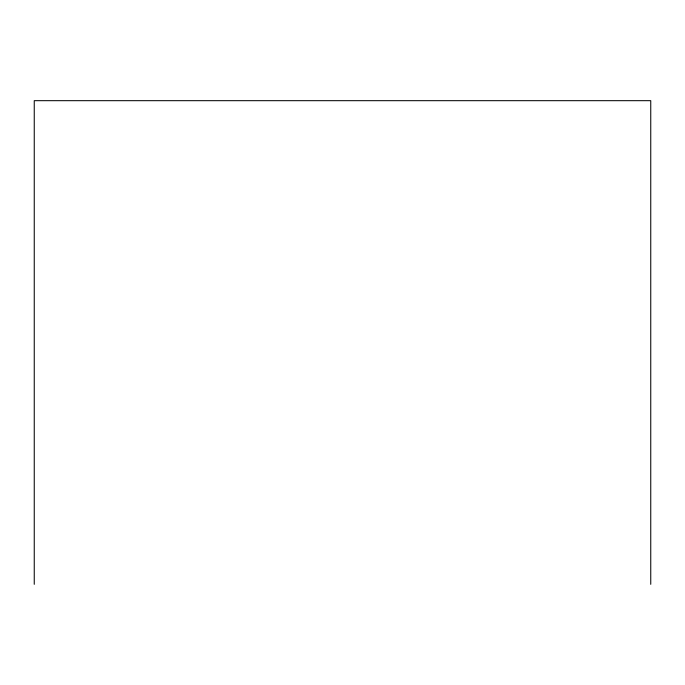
<?xml version="1.0" encoding="UTF-8"?>
<svg xmlns="http://www.w3.org/2000/svg" width="685" height="685" viewBox="0 0 685 685"><rect width="100%" height="100%" fill="white"/><g stroke="black" fill="none" stroke-linecap="round" stroke-linejoin="round"><path stroke-width="1.03" d="M650.75 584.322L650.75 100.678L34.25 100.678L34.25 584.322"/></g></svg>
